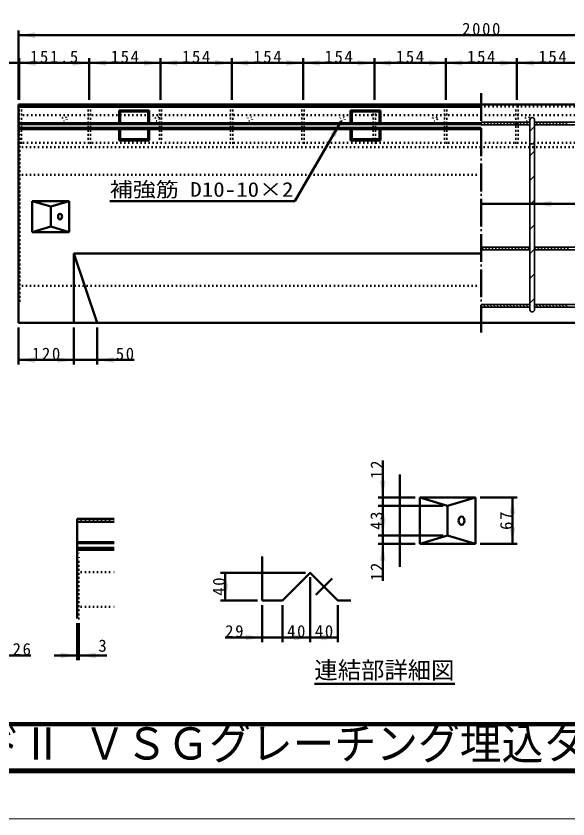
# Model space of a CAD drawing. Units: millimetres, scale not verified, with parts at other scales. Extents: x -2102 to 2102, y -1485 to 1485.
# Drawn here: x -190 to 1002, y -1485 to 250 of the extents above; entities that cross this region are included whole.
import ezdxf
from ezdxf.enums import TextEntityAlignment as Align

# ---------------------------------------------------------------- set-up
doc = ezdxf.new("R2010")
doc.units = ezdxf.units.MM
doc.header["$LTSCALE"] = 5
doc.linetypes.add('DOTTED', pattern=[1.75, 0.25, -1.5])
doc.linetypes.add('LONG_DASHED_DOTTED', pattern=[15.25, 12, -1.5, 0.25, -1.5])
doc.layers.add('0-0_V-nasSTD', color=7, linetype='Continuous', lineweight=35)
doc.layers.add('0-1_0', color=7, linetype='Continuous', lineweight=50)
doc.styles.add('ＭＳ ゴシック', font='')
doc.styles.get('ＭＳ ゴシック').set_extended_font_data('MS Gothic')

msp = doc.modelspace()

# ---------------------------------------------------------------- linework, layer by layer
at = {"layer": '0-0_V-nasSTD'}
for p, q in [((815.314, 20.89), (920.314, 20.89)), ((815.314, 17.594), (818.018, 14.89)), ((819.089, 20.89), (825.089, 14.89)), ((826.16, 20.89), (832.16, 14.89)), ((833.231, 20.89), (839.231, 14.89)), ((840.302, 20.89), (846.302, 14.89)), ((847.373, 20.89), (853.373, 14.89)), ((854.444, 20.89), (860.444, 14.89)), ((861.515, 20.89), (867.515, 14.89)), ((868.586, 20.89), (874.586, 14.89)), ((875.657, 20.89), (881.657, 14.89)), ((882.728, 20.89), (888.728, 14.89)), ((889.8, 20.89), (895.8, 14.89)), ((896.871, 20.89), (902.871, 14.89)), ((903.942, 20.89), (909.942, 14.89)), ((911.013, 20.89), (917.013, 14.89)), ((918.084, 20.89), (920.314, 18.66)), ((920.314, -384.11), (920.314, 25.89)), ((930.314, 25.89), (930.314, -384.11)), ((930.314, 20.89), (1200.314, 20.89)), ((932.226, 20.89), (938.226, 14.89)), ((939.297, 20.89), (945.297, 14.89)), ((946.368, 20.89), (952.368, 14.89)), ((953.439, 20.89), (959.439, 14.89)), ((960.51, 20.89), (966.51, 14.89)), ((967.581, 20.89), (973.581, 14.89)), ((974.652, 20.89), (980.652, 14.89)), ((981.723, 20.89), (987.723, 14.89)), ((988.794, 20.89), (994.794, 14.89)), ((995.866, 20.89), (1001.866, 14.89)), ((815.314, 14.89), (920.314, 14.89)), ((920.314, 1.238), (930.314, 11.238)), ((930.314, 15.731), (931.155, 14.89)), ((930.314, 14.89), (1200.314, 14.89)), ((920.314, -51.795), (930.314, -41.795)), ((920.314, -104.828), (930.314, -94.828)), ((920.314, -135.11), (920.314, -249.11)), ((930.314, -249.11), (930.314, -135.11)), ((920.314, -157.861), (930.314, -147.861)), ((920.314, -210.894), (930.314, -200.894)), ((815.314, -249.11), (920.314, -249.11)), ((815.314, -249.126), (821.297, -255.11)), ((815.314, -255.11), (920.314, -255.11)), ((822.368, -249.11), (828.368, -255.11)), ((829.439, -249.11), (835.439, -255.11)), ((836.51, -249.11), (842.51, -255.11)), ((843.581, -249.11), (849.581, -255.11)), ((850.652, -249.11), (856.652, -255.11)), ((857.723, -249.11), (863.723, -255.11)), ((864.794, -249.11), (870.794, -255.11)), ((871.866, -249.11), (877.866, -255.11)), ((878.937, -249.11), (884.937, -255.11)), ((886.008, -249.11), (892.008, -255.11)), ((893.079, -249.11), (899.079, -255.11)), ((900.15, -249.11), (906.15, -255.11)), ((907.221, -249.11), (913.221, -255.11)), ((914.292, -249.11), (920.292, -255.11)), ((920.314, -263.927), (930.314, -253.927)), ((920.314, -255.11), (920.314, -373.11)), ((930.314, -249.11), (1200.314, -249.11)), ((930.314, -250.989), (934.434, -255.11)), ((930.314, -255.11), (1200.314, -255.11)), ((930.314, -373.11), (930.314, -255.11)), ((935.505, -249.11), (941.505, -255.11)), ((942.576, -249.11), (948.576, -255.11)), ((949.647, -249.11), (955.647, -255.11)), ((956.718, -249.11), (962.718, -255.11)), ((963.789, -249.11), (969.789, -255.11)), ((970.861, -249.11), (976.861, -255.11)), ((977.932, -249.11), (983.932, -255.11)), ((985.003, -249.11), (991.003, -255.11)), ((992.074, -249.11), (998.074, -255.11)), ((999.145, -249.11), (1005.145, -255.11)), ((920.314, -316.96), (930.314, -306.96)), ((920.314, -369.993), (930.314, -359.993)), ((815.314, -373.11), (920.314, -373.11)), ((815.314, -376.406), (818.018, -379.11)), ((815.314, -379.11), (920.314, -379.11)), ((819.089, -373.11), (825.089, -379.11)), ((826.16, -373.11), (832.16, -379.11)), ((833.231, -373.11), (839.231, -379.11)), ((840.302, -373.11), (846.302, -379.11)), ((847.373, -373.11), (853.373, -379.11)), ((854.444, -373.11), (860.444, -379.11)), ((861.515, -373.11), (867.515, -379.11)), ((868.586, -373.11), (874.586, -379.11)), ((875.657, -373.11), (881.657, -379.11)), ((882.728, -373.11), (888.728, -379.11)), ((889.8, -373.11), (895.8, -379.11)), ((896.871, -373.11), (902.871, -379.11)), ((903.942, -373.11), (909.942, -379.11)), ((911.013, -373.11), (917.013, -379.11)), ((918.084, -373.11), (920.314, -375.34)), ((920.314, -379.11), (920.314, -384.11)), ((930.314, -373.11), (1200.314, -373.11)), ((930.314, -378.269), (931.155, -379.11)), ((930.314, -379.11), (1200.314, -379.11)), ((930.314, -384.11), (930.314, -379.11)), ((932.226, -373.11), (938.226, -379.11)), ((939.297, -373.11), (945.297, -379.11)), ((946.368, -373.11), (952.368, -379.11)), ((953.439, -373.11), (959.439, -379.11)), ((960.51, -373.11), (966.51, -379.11)), ((967.581, -373.11), (973.581, -379.11)), ((974.652, -373.11), (980.652, -379.11)), ((981.723, -373.11), (987.723, -379.11)), ((988.794, -373.11), (994.794, -379.11)), ((995.866, -373.11), (1001.866, -379.11))]:
    msp.add_line(p, q, dxfattribs=at)
at = {"layer": '0-0_V-nasSTD', "lineweight": 50}
msp.add_line((1918.314, -155.567), (815.314, -155.567), dxfattribs=at)
at = {"layer": '0-0_V-nasSTD', "lineweight": 100}
msp.add_line((-1997.5, -1380), (1997.5, -1380), dxfattribs=at)
at = {"layer": '0-0_V-nasSTD', "lineweight": 18}
for points in [[(-2102.5, -1485), (-2102.5, 1485), (2102.5, 1485), (2102.5, -1485)], [(-2002.5, -1385), (-2002.5, 1385), (2002.5, 1385), (2002.5, -1385)]]:
    msp.add_lwpolyline(points, close=True, dxfattribs=at)
at = {"layer": '0-0_V-nasSTD'}
msp.add_lwpolyline([(930.314, -129.11), (930.314, -25.61), (920.314, -25.61), (920.314, -129.11)], dxfattribs=at)
for centre, start, end in [((925.314, 25.89), 0, 180), ((925.314, -384.11), 180, 0), ((925.314, -384.11), 180, 0)]:
    msp.add_arc(centre, 5, start, end, dxfattribs=at)
for points in [[(-184.686, 208.89), (-148.686, 202.89), (-148.686, 214.89)], [(-220.686, 142.89), (-220.686, 154.89), (-184.686, 148.89)], [(-183.186, 148.89), (-147.186, 142.89), (-147.186, 154.89)], [(-67.686, 142.89), (-67.686, 154.89), (-31.686, 148.89)], [(-31.686, 148.89), (4.314, 142.89), (4.314, 154.89)], [(86.314, 142.89), (86.314, 154.89), (122.314, 148.89)], [(122.314, 148.89), (158.314, 142.89), (158.314, 154.89)], [(240.314, 142.89), (240.314, 154.89), (276.314, 148.89)], [(276.314, 148.89), (312.314, 142.89), (312.314, 154.89)], [(394.314, 142.89), (394.314, 154.89), (430.314, 148.89)], [(430.314, 148.89), (466.314, 142.89), (466.314, 154.89)], [(548.314, 142.89), (548.314, 154.89), (584.314, 148.89)], [(584.314, 148.89), (620.314, 142.89), (620.314, 154.89)], [(702.314, 142.89), (702.314, 154.89), (738.314, 148.89)], [(738.314, 148.89), (774.314, 142.89), (774.314, 154.89)], [(856.314, 142.89), (856.314, 154.89), (892.314, 148.89)], [(892.314, 148.89), (928.314, 142.89), (928.314, 154.89)], [(489.617, -4.846), (500.01, -10.846), (512.814, 23.331)], [(930.314, -155.567), (966.314, -161.567), (966.314, -149.567)], [(-184.686, -493.11), (-148.686, -499.11), (-148.686, -487.11)], [(-100.686, -499.11), (-100.686, -487.11), (-64.686, -493.11)], [(-14.686, -493.11), (21.314, -499.11), (21.314, -487.11)], [(596.543, -754.223), (602.543, -790.223), (608.543, -754.223)], [(876.543, -826.223), (882.543, -790.223), (888.543, -826.223)], [(596.543, -844.223), (602.543, -808.223), (608.543, -844.223)], [(596.543, -836.723), (602.543, -872.723), (608.543, -836.723)], [(876.543, -854.723), (882.543, -890.723), (888.543, -854.723)], [(596.543, -926.723), (602.543, -890.723), (608.543, -926.723)], [(256.124, -988.796), (262.124, -952.796), (268.124, -988.796)], [(256.124, -976.796), (262.124, -1012.796), (268.124, -976.796)], [(306.124, -1098.796), (306.124, -1086.796), (342.124, -1092.796)], [(385.624, -1092.796), (421.624, -1098.796), (421.624, -1086.796)], [(409.624, -1098.796), (409.624, -1086.796), (445.624, -1092.796)], [(445.624, -1092.796), (481.624, -1098.796), (481.624, -1086.796)], [(469.624, -1098.796), (469.624, -1086.796), (505.624, -1092.796)], [(-93.557, -1137.595), (-93.557, -1125.595), (-57.557, -1131.595)], [(-53.807, -1131.595), (-17.807, -1137.595), (-17.807, -1125.595)]]:
    msp.add_solid(points, dxfattribs=at)
at = {"layer": '0-1_0'}
for p, q in [((-184.686, 68.89), (-184.686, 218.89)), ((-184.686, 208.89), (1815.314, 208.89)), ((-183.186, 68.89), (-183.186, 158.89)), ((-31.686, 68.89), (-31.686, 158.89)), ((122.314, 68.89), (122.314, 158.89)), ((276.314, 68.89), (276.314, 158.89)), ((430.314, 68.89), (430.314, 158.89)), ((584.314, 68.89), (584.314, 158.89)), ((738.314, 68.89), (738.314, 158.89)), ((892.314, 68.89), (892.314, 158.89)), ((-284.686, 148.89), (-184.686, 148.89)), ((-183.186, 148.89), (-184.686, 148.89)), ((-31.686, 148.89), (-183.186, 148.89)), ((122.314, 148.89), (-31.686, 148.89)), ((276.314, 148.89), (122.314, 148.89)), ((430.314, 148.89), (276.314, 148.89)), ((584.314, 148.89), (430.314, 148.89)), ((738.314, 148.89), (584.314, 148.89)), ((892.314, 148.89), (738.314, 148.89)), ((892.314, 148.89), (1046.314, 148.89)), ((-184.686, 58.89), (-184.686, -413.11)), ((-184.686, 58.89), (1815.314, 58.89)), ((-184.686, 53.89), (815.314, 53.89)), ((33.014, 46.19), (97.614, 46.19)), ((33.014, 46.19), (35.314, 43.89)), ((33.014, 46.19), (33.014, 18.905)), ((35.314, 43.89), (95.314, 43.89)), ((35.314, 43.89), (35.314, 18.905)), ((95.314, 43.89), (97.614, 46.19)), ((95.314, 43.89), (95.314, 18.905)), ((97.614, 46.19), (97.614, 18.905)), ((533.014, 46.19), (597.614, 46.19)), ((533.014, 46.19), (535.314, 43.89)), ((533.014, 46.19), (533.014, 18.905)), ((535.314, 43.89), (595.314, 43.89)), ((535.314, 43.89), (535.314, 18.905)), ((595.314, 43.89), (597.614, 46.19)), ((595.314, 43.89), (595.314, 18.905)), ((597.614, 46.19), (597.614, 18.905)), ((-184.686, 18.905), (815.314, 18.905)), ((512.814, 23.331), (412.814, -149.874)), ((-184.686, 16.89), (815.314, 16.89)), ((-184.686, 8.89), (815.314, 8.89)), ((-184.686, 5.532), (815.314, 5.532)), ((33.014, 5.532), (33.014, -18.41)), ((35.314, 5.532), (35.314, -16.11)), ((95.314, 5.532), (95.314, -16.11)), ((97.614, 5.532), (97.614, -18.41)), ((533.014, 5.532), (533.014, -18.41)), ((535.314, 5.532), (535.314, -16.11)), ((595.314, 5.532), (595.314, -16.11)), ((597.614, 5.532), (597.614, -18.41)), ((33.014, -18.41), (35.314, -16.11)), ((35.314, -16.11), (95.314, -16.11)), ((95.314, -16.11), (97.614, -18.41)), ((533.014, -18.41), (535.314, -16.11)), ((535.314, -16.11), (595.314, -16.11)), ((595.314, -16.11), (597.614, -18.41)), ((33.014, -18.41), (97.614, -18.41)), ((533.014, -18.41), (597.614, -18.41)), ((-154.686, -149.61), (-154.686, -216.61)), ((-154.686, -149.61), (-74.686, -149.61)), ((-74.686, -149.61), (-74.686, -216.61)), ((412.814, -149.874), (12.814, -149.874)), ((-114.686, -161.61), (-114.686, -204.61)), ((-154.686, -216.61), (-74.686, -216.61)), ((-64.686, -263.11), (-64.686, -413.11)), ((-64.686, -263.11), (-14.686, -413.11)), ((-64.686, -263.11), (815.314, -263.11)), ((-184.686, -413.11), (1815.314, -413.11)), ((-184.686, -423.11), (-184.686, -503.11)), ((-64.686, -423.11), (-64.686, -503.11)), ((-14.686, -423.11), (-14.686, -503.11)), ((65.314, -493.11), (-14.686, -493.11)), ((602.543, -710.223), (602.543, -790.223)), ((639.043, -740.473), (639.043, -940.473)), ((672.543, -790.223), (592.543, -790.223)), ((602.543, -808.223), (602.543, -790.223)), ((682.543, -790.223), (682.543, -890.723)), ((682.543, -790.223), (802.543, -790.223)), ((802.543, -790.223), (802.543, -890.723)), ((812.543, -790.223), (892.543, -790.223)), ((882.543, -890.723), (882.543, -790.223)), ((732.543, -808.223), (592.543, -808.223)), ((602.543, -872.723), (602.543, -808.223)), ((742.543, -808.223), (742.543, -872.723)), ((-57.557, -1051.595), (-57.557, -836.595)), ((-57.557, -836.595), (22.443, -836.595)), ((-57.557, -842.845), (22.443, -842.845)), ((732.543, -872.723), (592.543, -872.723)), ((602.543, -890.723), (602.543, -872.723)), ((-57.557, -886.576), (22.443, -886.576)), ((-57.557, -889.095), (22.443, -889.095)), ((-57.557, -899.095), (22.443, -899.095)), ((672.543, -890.723), (592.543, -890.723)), ((602.543, -970.723), (602.543, -890.723)), ((682.543, -890.723), (802.543, -890.723)), ((812.543, -890.723), (892.543, -890.723)), ((-57.557, -903.292), (22.443, -903.292)), ((342.124, -917.796), (342.124, -1012.796)), ((435.624, -952.796), (252.124, -952.796)), ((262.124, -1012.796), (262.124, -952.796)), ((445.624, -962.796), (445.624, -1102.796)), ((332.124, -1012.796), (252.124, -1012.796)), ((342.124, -1012.796), (385.624, -1012.796)), ((342.124, -1022.796), (342.124, -1102.796)), ((385.624, -1022.796), (385.624, -1102.796)), ((505.624, -1012.796), (533.624, -1012.796)), ((505.624, -1022.796), (505.624, -1102.796)), ((-57.557, -1061.595), (-57.557, -1141.595)), ((-53.807, -1061.595), (-53.807, -1141.595)), ((262.124, -1092.796), (342.124, -1092.796)), ((342.124, -1092.796), (385.624, -1092.796)), ((-157.557, -1131.595), (-237.557, -1131.595)), ((-107.557, -1131.595), (-57.557, -1131.595)), ((-57.557, -1131.595), (-53.807, -1131.595)), ((6.193, -1131.595), (-53.807, -1131.595)), ((454.786, -1193.04), (758.194, -1193.04))]:
    msp.add_line(p, q, dxfattribs=at)
at = {"layer": '0-1_0', "linetype": 'LONG_DASHED_DOTTED'}
for p, q in [((815.314, 83.89), (815.314, -438.11)), ((457.946, -1000.474), (493.301, -965.118))]:
    msp.add_line(p, q, dxfattribs=at)
at = {"layer": '0-1_0', "linetype": 'DOTTED'}
for p, q in [((-184.686, 54.89), (-183.186, 54.89)), ((-183.186, 54.89), (1813.814, 54.89)), ((-183.186, 54.89), (-183.186, -24.11)), ((-178.186, -24.11), (-178.186, 54.89)), ((-34.186, 54.89), (-34.186, -24.11)), ((-29.186, -24.11), (-29.186, 54.89)), ((119.814, 54.89), (119.814, -24.11)), ((124.814, 54.89), (124.814, -24.11)), ((273.814, 54.89), (273.814, -24.11)), ((278.814, -24.11), (278.814, 54.89)), ((427.814, 54.89), (427.814, -24.11)), ((432.814, -24.11), (432.814, 54.89)), ((581.814, 54.89), (581.814, -24.11)), ((586.814, -24.11), (586.814, 54.89)), ((735.814, 54.89), (735.814, -24.11)), ((740.814, -24.11), (740.814, 54.89)), ((889.814, -24.11), (889.814, 54.89)), ((894.814, 54.89), (894.814, -24.11)), ((815.314, 35.89), (-183.186, 35.89)), ((815.314, 35.89), (1813.814, 35.89)), ((-181.686, -1.11), (-184.686, 0.89)), ((-181.686, -365.11), (-181.686, -1.11)), ((-184.686, -23.11), (-181.686, -21.11)), ((-184.686, -24.11), (-183.186, -24.11)), ((-184.686, -33.11), (1815.314, -33.11)), ((815.314, -24.11), (-183.186, -24.11)), ((815.314, -24.11), (1813.814, -24.11)), ((-184.686, -93.11), (815.314, -93.11)), ((-184.686, -333.11), (815.314, -333.11)), ((-184.686, -343.11), (-181.686, -345.11)), ((-181.686, -365.11), (-184.686, -367.11)), ((-57.557, -841.595), (22.443, -841.595)), ((-53.807, -911.595), (-57.557, -909.095)), ((-53.807, -1051.595), (-53.807, -911.595)), ((-57.557, -939.095), (-53.807, -936.595)), ((-57.557, -951.595), (22.443, -951.595)), ((-57.557, -1026.595), (22.443, -1026.595))]:
    msp.add_line(p, q, dxfattribs=at)
at = {"layer": '0-1_0', "lineweight": 100}
msp.add_line((-1997.5, -1280), (1997.5, -1280), dxfattribs=at)
at = {"layer": '0-1_0'}
for points in [[(-154.686, -149.61), (-114.686, -161.61), (-74.686, -149.61)], [(-154.686, -216.61), (-114.686, -204.61), (-74.686, -216.61)], [(-184.686, -493.11), (-64.686, -493.11), (-14.686, -493.11)], [(682.543, -790.223), (742.543, -808.223), (802.543, -790.223)], [(682.543, -890.723), (742.543, -872.723), (802.543, -890.723)], [(385.624, -1012.796), (445.624, -952.796), (505.624, -1012.796)], [(385.624, -1092.796), (445.624, -1092.796), (505.624, -1092.796)]]:
    msp.add_lwpolyline(points, dxfattribs=at)
at = {"layer": '0-1_0', "linetype": 'DOTTED'}
for centre in [(-84.686, 27.661), (115.314, 27.661), (315.314, 27.661), (515.314, 27.661), (715.314, 27.661), (915.314, 27.661)]:
    msp.add_circle(centre, 5, dxfattribs=at)
at = {"layer": '0-1_0'}
for centre, major_axis in [((-94.686, -183.11), (0, 6)), ((772.543, -840.473), (0, 9))]:
    msp.add_ellipse(centre, major_axis=major_axis, ratio=0.707107, dxfattribs=at)

# ---------------------------------------------------------------- texts
at = {"layer": '0-0_V-nasSTD', "style": 'ＭＳ ゴシック'}
for s, height, width, p in [('補強筋 D10-10×2', 31.67, 1.15, (12.814, -149.874)), ('ユニロードⅡ ＶＳＧグレーチング埋込タイプ', 69.65, 0.95, (-630, -1377.5))]:
    msp.add_text(s, height=height, dxfattribs=dict(at, width=width)).set_placement(p, align=Align.BOTTOM_LEFT)
for s, height, p in [('3', 26.39, (-11.807, -1131.595)), ('連結部詳細図', 36.95, (454.786, -1193.04))]:
    msp.add_text(s, height=height, dxfattribs=at).set_placement(p, align=Align.BOTTOM_LEFT)
at = {"layer": '0-0_V-nasSTD', "char_height": 26.39, "attachment_point": 7, "style": 'ＭＳ ゴシック'}
for s, insert in [('\\T1.2;2000', (773.914, 208.89)), ('\\T1.2;151.5', (-159.636, 148.89)), ('\\T1.2;154', (14.714, 148.89)), ('\\T1.2;154', (168.714, 148.89)), ('\\T1.2;154', (322.714, 148.89)), ('\\T1.2;154', (476.714, 148.89)), ('\\T1.2;154', (630.714, 148.89)), ('\\T1.2;154', (784.714, 148.89)), ('\\T1.2;154', (938.714, 148.89)), ('\\T1.2;120', (-155.286, -493.11)), ('\\T1.2;50', (25.714, -493.113)), ('\\T1.2;29', (262.124, -1092.796)), ('\\T1.2;40', (395.824, -1092.796)), ('\\T1.2;40', (455.824, -1092.796)), ('\\T1.2;26', (-197.157, -1131.595))]:
    msp.add_mtext(s, dxfattribs=dict(at, insert=insert))
at = {"layer": '0-0_V-nasSTD', "char_height": 26.39, "attachment_point": 7, "rotation": 90, "style": 'ＭＳ ゴシック'}
for s, insert in [('\\T1.2;12', (602.543, -749.823)), ('\\T1.2;43', (602.543, -860.273)), ('\\T1.2;67', (882.543, -860.273)), ('\\T1.2;12', (602.543, -970.723)), ('\\T1.2;40', (262.124, -1002.596))]:
    msp.add_mtext(s, dxfattribs=dict(at, insert=insert))

doc.saveas('drawing.dxf')
